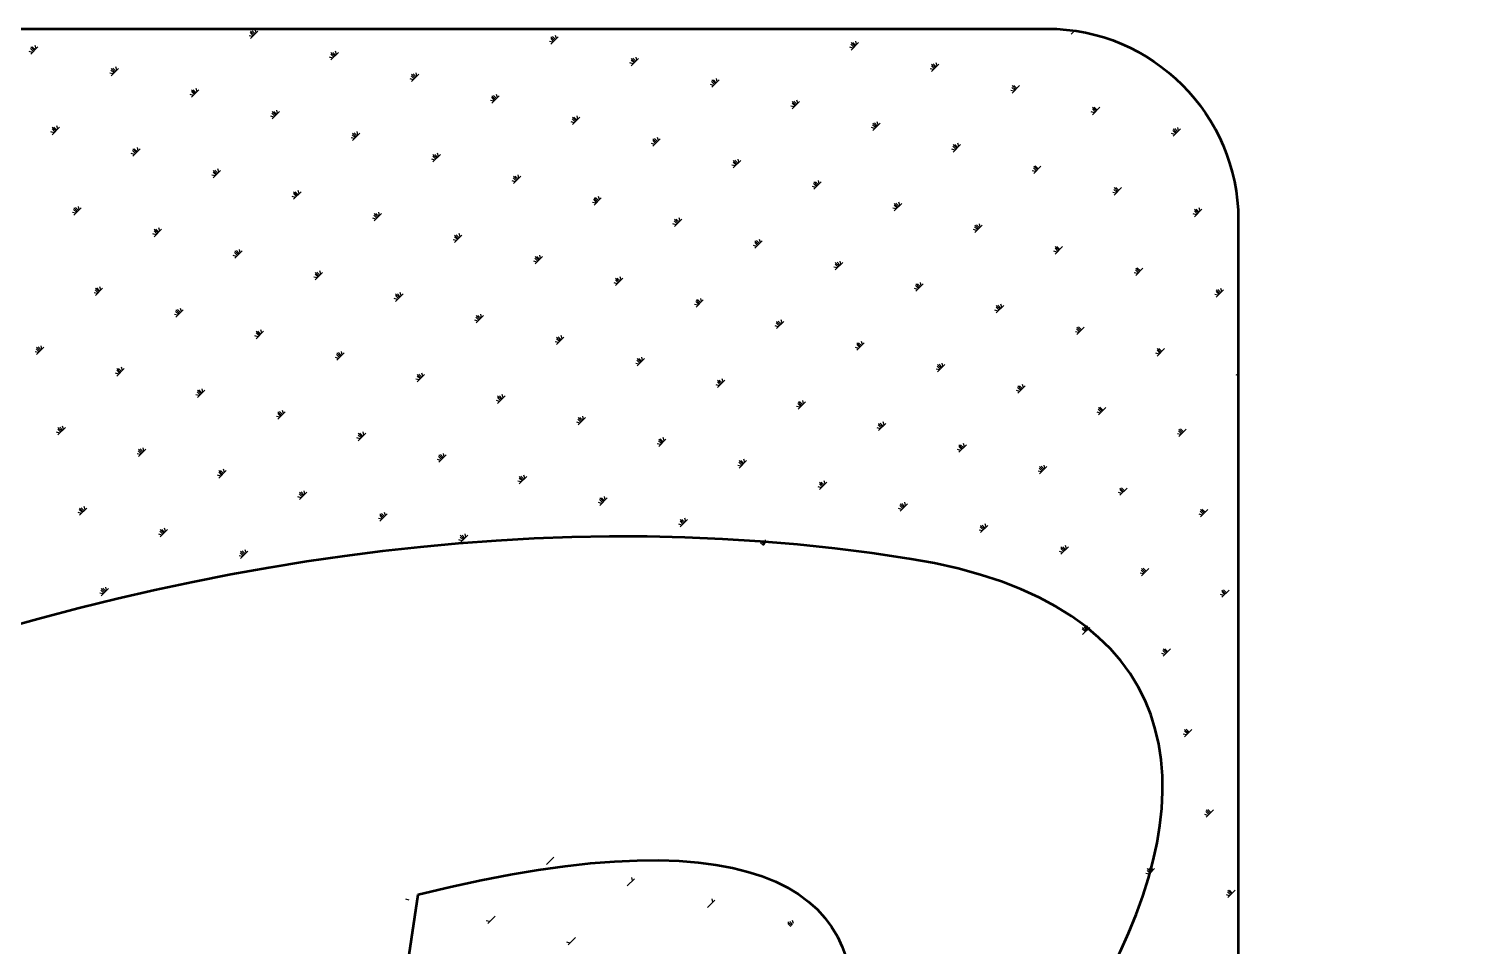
# Model space of a CAD drawing. Extents: x -2746917 to -971774, y -3334247 to -3250358.
# Drawn here: x -1099731 to -1098650, y -3276393 to -3275701 of the extents above; entities that cross this region are included whole.
import ezdxf

# ---------------------------------------------------------------- set-up
doc = ezdxf.new("R2010")
doc.units = 0
doc.header["$LTSCALE"] = 1000
doc.header["$MEASUREMENT"] = 0
doc.layers.get('0').update_dxf_attribs({"linetype": 'CONTINUOUS'})
doc.layers.add('PUB_TITLE', color=4, linetype='CONTINUOUS')

# ---------------------------------------------------------------- blocks, each defined once
blk = doc.blocks.new('A$C3E121A49')
at = {"layer": 'PUB_TITLE', "color": 4}
for p, q in [((598.4, 28165.6), (595.9, 28166.2)), ((599.1, 28166.2), (596.8, 28168.5)), ((599.8, 28166.9), (597, 28169.7)), ((597, 28164.2), (602.5, 28169.7)), ((600.5, 28167.6), (598.2, 28169.9)), ((601.2, 28168.3), (600.5, 28170.8)), ((826.4, 28162.6), (823.6, 28165.4)), ((823.6, 28159.8), (829.2, 28165.4)), ((827.1, 28163.3), (824.9, 28165.5)), ((827.8, 28164), (827.1, 28166.4)), ((1216.2, 28167.4), (1218.8, 28170)), ((1218.2, 28169.4), (1217.5, 28170.2)), ((432.5, 28153.6), (430, 28154.3)), ((433.2, 28154.3), (430.9, 28156.6)), ((433.9, 28155), (431.1, 28157.8)), ((431.1, 28152.3), (436.6, 28157.8)), ((434.5, 28155.7), (432.3, 28157.9)), ((435.2, 28156.4), (434.6, 28158.8)), ((661.9, 28152.1), (661.2, 28154.5)), ((825, 28161.2), (822.6, 28161.8)), ((825.7, 28161.9), (823.5, 28164.1)), ((1051.6, 28156.8), (1049.2, 28157.5)), ((1052.3, 28157.5), (1050.1, 28159.8)), ((1053, 28158.2), (1050.3, 28161)), ((1050.3, 28155.4), (1055.8, 28161)), ((1053.7, 28158.9), (1051.5, 28161.1)), ((1054.4, 28159.6), (1053.8, 28162)), ((659.1, 28149.3), (656.7, 28149.9)), ((659.8, 28150), (657.6, 28152.2)), ((660.5, 28150.7), (657.7, 28153.4)), ((657.7, 28147.9), (663.3, 28153.4)), ((661.2, 28151.4), (659, 28153.6)), ((885.7, 28144.9), (883.3, 28145.6)), ((886.4, 28145.6), (884.2, 28147.8)), ((887.1, 28146.3), (884.3, 28149.1)), ((884.3, 28143.5), (889.9, 28149.1)), ((887.8, 28147), (885.6, 28149.2)), ((888.5, 28147.7), (887.9, 28150.1)), ((1113.1, 28141.3), (1110.8, 28143.5)), ((1113.8, 28142), (1111, 28144.7)), ((1111, 28139.2), (1116.5, 28144.7)), ((1114.5, 28142.6), (1112.2, 28144.9)), ((1115.1, 28143.3), (1114.5, 28145.8)), ((493.2, 28137.4), (490.8, 28138)), ((493.9, 28138.1), (491.7, 28140.3)), ((494.6, 28138.8), (491.8, 28141.5)), ((491.8, 28136), (497.4, 28141.5)), ((495.3, 28139.5), (493.1, 28141.7)), ((496, 28140.1), (495.3, 28142.6)), ((719.8, 28133), (717.4, 28133.7)), ((720.5, 28133.7), (718.3, 28135.9)), ((721.2, 28134.4), (718.4, 28137.2)), ((718.4, 28131.6), (724, 28137.2)), ((721.9, 28135.1), (719.7, 28137.3)), ((722.6, 28135.8), (722, 28138.2)), ((947.9, 28130), (945.1, 28132.8)), ((945.1, 28127.3), (950.6, 28132.8)), ((948.5, 28130.7), (946.3, 28133)), ((949.2, 28131.4), (948.6, 28133.9)), ((1112.4, 28140.6), (1109.9, 28141.2)), ((553.9, 28121.1), (551.5, 28121.7)), ((554.6, 28121.8), (552.4, 28124)), ((555.3, 28122.5), (552.5, 28125.3)), ((552.5, 28119.7), (558.1, 28125.3)), ((556, 28123.2), (553.8, 28125.4)), ((556.7, 28123.9), (556, 28126.3)), ((783.3, 28119.5), (782.7, 28121.9)), ((946.5, 28128.6), (944, 28129.3)), ((947.2, 28129.3), (944.9, 28131.6)), ((1173.1, 28124.3), (1170.7, 28124.9)), ((1173.8, 28125), (1171.6, 28127.2)), ((1174.5, 28125.7), (1171.7, 28128.5)), ((1171.7, 28122.9), (1177.3, 28128.5)), ((1175.2, 28126.4), (1173, 28128.6)), ((780.6, 28116.7), (778.1, 28117.4)), ((781.2, 28117.4), (779, 28119.7)), ((781.9, 28118.1), (779.2, 28120.9)), ((779.2, 28115.3), (784.7, 28120.9)), ((782.6, 28118.8), (780.4, 28121)), ((1007.2, 28112.4), (1004.8, 28113)), ((1007.9, 28113.1), (1005.7, 28115.3)), ((1008.6, 28113.8), (1005.8, 28116.5)), ((1005.8, 28111), (1011.4, 28116.5)), ((1009.3, 28114.5), (1007, 28116.7)), ((1010, 28115.2), (1009.3, 28117.6)), ((1234.5, 28108.7), (1232.3, 28110.9)), ((1235.2, 28109.4), (1232.4, 28112.2)), ((1232.4, 28106.6), (1238, 28112.2)), ((1235.9, 28110.1), (1233.7, 28112.3)), ((614.6, 28104.8), (612.2, 28105.5)), ((615.3, 28105.5), (613.1, 28107.7)), ((616, 28106.2), (613.3, 28109)), ((613.3, 28103.4), (618.8, 28109)), ((616.7, 28106.9), (614.5, 28109.1)), ((617.4, 28107.6), (616.8, 28110)), ((841.3, 28100.5), (838.9, 28101.1)), ((842, 28101.2), (839.8, 28103.4)), ((842.7, 28101.9), (839.9, 28104.6)), ((839.9, 28099.1), (845.4, 28104.6)), ((843.4, 28102.5), (841.1, 28104.8)), ((844.1, 28103.2), (843.4, 28105.7)), ((1069.3, 28097.5), (1066.5, 28100.3)), ((1066.5, 28094.7), (1072.1, 28100.3)), ((1070, 28098.2), (1067.8, 28100.4)), ((1070.7, 28098.9), (1070, 28101.3)), ((1233.8, 28108), (1231.4, 28108.7)), ((448.7, 28092.9), (446.3, 28093.6)), ((449.4, 28093.6), (447.2, 28095.8)), ((450.1, 28094.3), (447.3, 28097.1)), ((447.3, 28091.5), (452.9, 28097.1)), ((450.8, 28095), (448.6, 28097.2)), ((451.5, 28095.7), (450.9, 28098.1)), ((675.4, 28088.6), (672.9, 28089.2)), ((676.1, 28089.2), (673.8, 28091.5)), ((676.8, 28089.9), (674, 28092.7)), ((674, 28087.2), (679.5, 28092.7)), ((677.5, 28090.6), (675.2, 28092.9)), ((678.1, 28091.3), (677.5, 28093.8)), ((904.8, 28087), (904.1, 28089.4)), ((1067.9, 28096.1), (1065.5, 28096.8)), ((1068.6, 28096.8), (1066.4, 28099)), ((1294.6, 28091.7), (1292.1, 28092.4)), ((1295.2, 28092.4), (1293, 28094.7)), ((1295.9, 28093.1), (1293.2, 28095.9)), ((1293.2, 28090.4), (1298.7, 28095.9)), ((1296.6, 28093.8), (1294.4, 28096.1)), ((1297.3, 28094.5), (1296.7, 28097)), ((510.2, 28077.3), (507.9, 28079.6)), ((510.9, 28078), (508.1, 28080.8)), ((508.1, 28075.3), (513.6, 28080.8)), ((511.5, 28078.7), (509.3, 28080.9)), ((512.2, 28079.4), (511.6, 28081.9)), ((902, 28084.2), (899.6, 28084.8)), ((902.7, 28084.9), (900.5, 28087.1)), ((903.4, 28085.6), (900.6, 28088.4)), ((900.6, 28082.8), (906.2, 28088.4)), ((904.1, 28086.3), (901.9, 28088.5)), ((1128.6, 28079.8), (1126.2, 28080.5)), ((1129.3, 28080.5), (1127.1, 28082.8)), ((1130, 28081.2), (1127.3, 28084)), ((1127.3, 28078.4), (1132.8, 28084)), ((1130.7, 28081.9), (1128.5, 28084.1)), ((1131.4, 28082.6), (1130.8, 28085)), ((509.5, 28076.6), (507, 28077.3)), ((736.1, 28072.3), (733.7, 28072.9)), ((736.8, 28073), (734.6, 28075.2)), ((737.5, 28073.7), (734.7, 28076.5)), ((734.7, 28070.9), (740.3, 28076.5)), ((738.2, 28074.4), (736, 28076.6)), ((738.9, 28075.1), (738.2, 28077.5)), ((962.7, 28067.9), (960.3, 28068.6)), ((963.4, 28068.6), (961.2, 28070.8)), ((964.1, 28069.3), (961.3, 28072.1)), ((961.3, 28066.5), (966.9, 28072.1)), ((964.8, 28070), (962.6, 28072.2)), ((965.5, 28070.7), (964.9, 28073.1)), ((1190.8, 28065), (1188, 28067.7)), ((1188, 28062.2), (1193.5, 28067.7)), ((1191.5, 28065.6), (1189.2, 28067.9)), ((570.2, 28060.4), (567.8, 28061)), ((570.9, 28061.1), (568.7, 28063.3)), ((571.6, 28061.8), (568.8, 28064.5)), ((568.8, 28059), (574.4, 28064.5)), ((572.3, 28062.5), (570.1, 28064.7)), ((573, 28063.1), (572.3, 28065.6)), ((797.5, 28056.7), (795.3, 28058.9)), ((798.2, 28057.4), (795.4, 28060.2)), ((795.4, 28054.6), (801, 28060.2)), ((798.9, 28058.1), (796.7, 28060.3)), ((799.6, 28058.8), (799, 28061.2)), ((1026.2, 28054.4), (1025.6, 28056.9)), ((1189.4, 28063.6), (1186.9, 28064.2)), ((1190.1, 28064.3), (1187.8, 28066.5)), ((631.6, 28044.8), (629.4, 28047)), ((632.3, 28045.5), (629.5, 28048.3)), ((629.5, 28042.7), (635.1, 28048.3)), ((633, 28046.2), (630.8, 28048.4)), ((633.7, 28046.9), (633, 28049.3)), ((796.8, 28056), (794.4, 28056.7)), ((1023.5, 28051.7), (1021, 28052.3)), ((1024.2, 28052.3), (1021.9, 28054.6)), ((1024.8, 28053), (1022.1, 28055.8)), ((1022.1, 28050.3), (1027.6, 28055.8)), ((1025.5, 28053.7), (1023.3, 28056)), ((1250.1, 28047.3), (1247.7, 28047.9)), ((1250.8, 28048), (1248.6, 28050.2)), ((1251.5, 28048.7), (1248.7, 28051.5)), ((1248.7, 28045.9), (1254.3, 28051.5)), ((1252.2, 28049.4), (1250, 28051.6)), ((465.7, 28032.9), (463.5, 28035.1)), ((466.4, 28033.6), (463.6, 28036.4)), ((463.6, 28030.8), (469.2, 28036.4)), ((467.1, 28034.3), (464.9, 28036.5)), ((467.8, 28035), (467.1, 28037.4)), ((630.9, 28044.1), (628.5, 28044.8)), ((857.6, 28039.7), (855.1, 28040.4)), ((858.2, 28040.4), (856, 28042.7)), ((858.9, 28041.1), (856.2, 28043.9)), ((856.2, 28038.3), (861.7, 28043.9)), ((859.6, 28041.8), (857.4, 28044)), ((860.3, 28042.5), (859.7, 28044.9)), ((1084.2, 28035.4), (1081.8, 28036)), ((1084.9, 28036.1), (1082.7, 28038.3)), ((1085.6, 28036.8), (1082.8, 28039.5)), ((1082.8, 28034), (1088.4, 28039.5)), ((1086.3, 28037.5), (1084, 28039.7)), ((1087, 28038.2), (1086.3, 28040.6)), ((1312.2, 28032.4), (1309.4, 28035.2)), ((1309.4, 28029.6), (1315, 28035.2)), ((1312.9, 28033.1), (1310.7, 28035.3)), ((1313.6, 28033.8), (1313, 28036.2)), ((465, 28032.2), (462.6, 28032.8)), ((691.6, 28027.8), (689.2, 28028.5)), ((692.3, 28028.5), (690.1, 28030.7)), ((693, 28029.2), (690.3, 28032)), ((690.3, 28026.4), (695.8, 28032)), ((693.7, 28029.9), (691.5, 28032.1)), ((694.4, 28030.6), (693.8, 28033)), ((919, 28024.2), (916.8, 28026.4)), ((919.7, 28024.9), (916.9, 28027.6)), ((916.9, 28022.1), (922.4, 28027.6)), ((920.4, 28025.6), (918.1, 28027.8)), ((921.1, 28026.2), (920.4, 28028.7)), ((1147.7, 28021.9), (1147, 28024.3)), ((1310.8, 28031), (1308.4, 28031.7)), ((1311.5, 28031.7), (1309.3, 28033.9)), ((525.7, 28015.9), (523.3, 28016.6)), ((526.4, 28016.6), (524.2, 28018.8)), ((527.1, 28017.3), (524.3, 28020.1)), ((524.3, 28014.5), (529.9, 28020.1)), ((527.8, 28018), (525.6, 28020.2)), ((528.5, 28018.7), (527.9, 28021.1)), ((753.1, 28012.3), (750.8, 28014.5)), ((753.8, 28012.9), (751, 28015.7)), ((751, 28010.2), (756.5, 28015.7)), ((754.5, 28013.6), (752.2, 28015.9)), ((755.1, 28014.3), (754.5, 28016.8)), ((918.3, 28023.5), (915.8, 28024.1)), ((1144.9, 28019.1), (1142.5, 28019.8)), ((1145.6, 28019.8), (1143.4, 28022)), ((1146.3, 28020.5), (1143.5, 28023.3)), ((1143.5, 28017.7), (1149.1, 28023.3)), ((1147, 28021.2), (1144.8, 28023.4)), ((587.9, 28001), (585.1, 28003.8)), ((585.1, 27998.3), (590.6, 28003.8)), ((588.5, 28001.7), (586.3, 28004)), ((589.2, 28002.4), (588.6, 28004.9)), ((752.4, 28011.6), (749.9, 28012.2)), ((979, 28007.2), (976.6, 28007.8)), ((979.7, 28007.9), (977.5, 28010.1)), ((980.4, 28008.6), (977.6, 28011.4)), ((977.6, 28005.8), (983.2, 28011.4)), ((981.1, 28009.3), (978.9, 28011.5)), ((981.8, 28010), (981.1, 28012.4)), ((1205.6, 28002.8), (1203.2, 28003.5)), ((1206.3, 28003.5), (1204.1, 28005.8)), ((1207, 28004.2), (1204.3, 28007)), ((1204.3, 28001.4), (1209.8, 28007)), ((1207.7, 28004.9), (1205.5, 28007.1)), ((586.5, 27999.6), (584, 28000.3)), ((587.2, 28000.3), (584.9, 28002.6)), ((813.1, 27995.3), (810.7, 27995.9)), ((813.8, 27996), (811.6, 27998.2)), ((814.5, 27996.7), (811.7, 27999.5)), ((811.7, 27993.9), (817.3, 27999.5)), ((815.2, 27997.4), (813, 27999.6)), ((815.9, 27998.1), (815.2, 28000.5)), ((1040.4, 27991.6), (1038.2, 27993.8)), ((1041.1, 27992.3), (1038.3, 27995.1)), ((1038.3, 27989.5), (1043.9, 27995.1)), ((1041.8, 27993), (1039.6, 27995.2)), ((1042.5, 27993.7), (1041.9, 27996.1)), ((647.2, 27983.4), (644.8, 27984)), ((647.9, 27984.1), (645.7, 27986.3)), ((648.6, 27984.8), (645.8, 27987.5)), ((645.8, 27982), (651.4, 27987.5)), ((649.3, 27985.5), (647, 27987.7)), ((650, 27986.2), (649.3, 27988.6)), ((874.5, 27979.7), (872.3, 27981.9)), ((875.2, 27980.4), (872.4, 27983.2)), ((872.4, 27977.6), (878, 27983.2)), ((875.9, 27981.1), (873.7, 27983.3)), ((876.6, 27981.8), (876, 27984.2)), ((1039.7, 27990.9), (1037.3, 27991.6)), ((1266.4, 27986.6), (1263.9, 27987.2)), ((1267.1, 27987.3), (1264.8, 27989.5)), ((1267.8, 27988), (1265, 27990.7)), ((1265, 27985.2), (1270.5, 27990.7)), ((1268.5, 27988.6), (1266.2, 27990.9)), ((481.3, 27971.5), (478.9, 27972.1)), ((482, 27972.2), (479.8, 27974.4)), ((482.7, 27972.8), (479.9, 27975.6)), ((479.9, 27970.1), (485.4, 27975.6)), ((483.4, 27973.5), (481.1, 27975.8)), ((484.1, 27974.2), (483.4, 27976.7)), ((709.3, 27968.5), (706.5, 27971.3)), ((706.5, 27965.7), (712.1, 27971.3)), ((710, 27969.2), (707.8, 27971.4)), ((710.7, 27969.9), (710, 27972.3)), ((873.8, 27979), (871.4, 27979.7)), ((1100.5, 27974.7), (1098, 27975.3)), ((1101.2, 27975.3), (1098.9, 27977.6)), ((1101.8, 27976), (1099.1, 27978.8)), ((1099.1, 27973.3), (1104.6, 27978.8)), ((1102.5, 27976.7), (1100.3, 27979)), ((1103.2, 27977.4), (1102.6, 27979.9)), ((1327.1, 27970.3), (1324.7, 27970.9)), ((1327.8, 27971), (1325.6, 27973.2)), ((1328.5, 27971.7), (1325.7, 27974.5)), ((1325.7, 27968.9), (1331.3, 27974.5)), ((1329.2, 27972.4), (1327, 27974.6)), ((1329.9, 27973.1), (1329.2, 27975.5)), ((544.1, 27957.3), (541.9, 27959.5)), ((544.8, 27958), (544.1, 27960.4)), ((707.9, 27967.1), (705.5, 27967.8)), ((708.6, 27967.8), (706.4, 27970)), ((934.6, 27962.7), (932.1, 27963.4)), ((935.2, 27963.4), (933, 27965.7)), ((935.9, 27964.1), (933.2, 27966.9)), ((933.2, 27961.4), (938.7, 27966.9)), ((936.6, 27964.8), (934.4, 27967)), ((937.3, 27965.5), (936.7, 27967.9)), ((1161.9, 27959.1), (1159.7, 27961.3)), ((1162.6, 27959.8), (1159.8, 27962.5)), ((1159.8, 27957), (1165.4, 27962.5)), ((1163.3, 27960.5), (1161, 27962.7)), ((1164, 27961.2), (1163.3, 27963.6)), ((542, 27955.2), (539.6, 27955.8)), ((542.7, 27955.9), (540.5, 27958.1)), ((543.4, 27956.6), (540.6, 27959.4)), ((540.6, 27953.8), (546.2, 27959.4)), ((768.6, 27950.8), (766.2, 27951.5)), ((769.3, 27951.5), (767.1, 27953.7)), ((770, 27952.2), (767.3, 27955)), ((767.3, 27949.4), (772.8, 27955)), ((770.7, 27952.9), (768.5, 27955.1)), ((771.4, 27953.6), (770.8, 27956)), ((996, 27947.2), (993.7, 27949.4)), ((996.7, 27947.9), (993.9, 27950.6)), ((993.9, 27945.1), (999.4, 27950.6)), ((997.4, 27948.6), (995.1, 27950.8)), ((998.1, 27949.2), (997.4, 27951.7)), ((1161.2, 27958.4), (1158.8, 27959)), ((602.7, 27938.9), (600.3, 27939.6)), ((603.4, 27939.6), (601.2, 27941.8)), ((604.1, 27940.3), (601.3, 27943.1)), ((601.3, 27937.5), (606.9, 27943.1)), ((604.8, 27941), (602.6, 27943.2)), ((605.5, 27941.7), (604.9, 27944.1)), ((830.8, 27935.9), (828, 27938.7)), ((828, 27933.2), (833.5, 27938.7)), ((831.5, 27936.6), (829.2, 27938.9)), ((832.1, 27937.3), (831.5, 27939.8)), ((995.3, 27946.5), (992.8, 27947.1)), ((1221.9, 27942.1), (1219.5, 27942.8)), ((1222.6, 27942.8), (1220.4, 27945)), ((1223.3, 27943.5), (1220.5, 27946.3)), ((1220.5, 27940.7), (1226.1, 27946.3)), ((1224, 27944.2), (1221.8, 27946.4)), ((436.8, 27927), (434.4, 27927.7)), ((437.5, 27927.7), (435.3, 27929.9)), ((438.2, 27928.4), (435.4, 27931.2)), ((435.4, 27925.6), (441, 27931.2)), ((438.9, 27929.1), (436.7, 27931.3)), ((439.6, 27929.8), (439, 27932.2)), ((665.5, 27924.7), (663.3, 27927)), ((666.2, 27925.4), (665.6, 27927.9)), ((829.4, 27934.6), (826.9, 27935.2)), ((830.1, 27935.3), (827.8, 27937.5)), ((1056, 27930.2), (1053.6, 27930.8)), ((1056.7, 27930.9), (1054.5, 27933.1)), ((1057.4, 27931.6), (1054.6, 27934.4)), ((1054.6, 27928.8), (1060.2, 27934.4)), ((1058.1, 27932.3), (1055.9, 27934.5)), ((1058.8, 27933), (1058.1, 27935.4)), ((1283.3, 27926.5), (1281.1, 27928.8)), ((1284, 27927.2), (1281.2, 27930)), ((1281.2, 27924.4), (1286.8, 27930)), ((1284.7, 27927.9), (1282.5, 27930.1)), ((663.5, 27922.6), (661, 27923.3)), ((664.2, 27923.3), (661.9, 27925.6)), ((664.8, 27924), (662.1, 27926.8)), ((662.1, 27921.3), (667.6, 27926.8)), ((890.1, 27918.3), (887.7, 27918.9)), ((890.8, 27919), (888.6, 27921.2)), ((891.5, 27919.7), (888.7, 27922.5)), ((888.7, 27916.9), (894.3, 27922.5)), ((892.2, 27920.4), (890, 27922.6)), ((892.9, 27921.1), (892.2, 27923.5)), ((1117.4, 27914.6), (1115.2, 27916.8)), ((1118.1, 27915.3), (1115.3, 27918.1)), ((1115.3, 27912.5), (1120.9, 27918.1)), ((1118.8, 27916), (1116.6, 27918.2)), ((1119.5, 27916.7), (1118.9, 27919.1)), ((1282.6, 27925.8), (1280.2, 27926.5)), ((497.6, 27910.7), (495.1, 27911.4)), ((498.2, 27911.4), (496, 27913.7)), ((498.9, 27912.1), (496.2, 27914.9)), ((496.2, 27909.3), (501.7, 27914.9)), ((499.6, 27912.8), (497.4, 27915)), ((500.3, 27913.5), (499.7, 27915.9)), ((724.2, 27906.4), (721.8, 27907)), ((724.9, 27907.1), (722.7, 27909.3)), ((725.6, 27907.8), (722.8, 27910.5)), ((722.8, 27905), (728.4, 27910.5)), ((726.3, 27908.5), (724, 27910.7)), ((727, 27909.2), (726.3, 27911.6)), ((952.2, 27903.4), (949.4, 27906.2)), ((949.4, 27900.6), (955, 27906.2)), ((952.9, 27904.1), (950.7, 27906.3)), ((953.6, 27904.8), (952.9, 27907.2)), ((1116.7, 27913.9), (1114.3, 27914.6)), ((1342.4, 27909.8), (1340.9, 27910.2)), ((1342.4, 27912), (1341.8, 27912.5)), ((1342.4, 27913.4), (1342, 27913.7)), ((1342, 27908.2), (1342.4, 27908.6)), ((558.3, 27894.5), (555.8, 27895.1)), ((559, 27895.2), (556.7, 27897.4)), ((559.7, 27895.9), (556.9, 27898.6)), ((556.9, 27893.1), (562.4, 27898.6)), ((560.4, 27896.5), (558.1, 27898.8)), ((561.1, 27897.2), (560.4, 27899.7)), ((787.7, 27892.9), (787, 27895.3)), ((950.8, 27902), (948.4, 27902.7)), ((951.5, 27902.7), (949.3, 27904.9)), ((1177.5, 27897.7), (1175, 27898.3)), ((1178.2, 27898.3), (1175.9, 27900.6)), ((1178.8, 27899), (1176.1, 27901.8)), ((1176.1, 27896.3), (1181.6, 27901.8)), ((1179.5, 27899.7), (1177.3, 27902)), ((1180.2, 27900.4), (1179.6, 27902.9)), ((784.9, 27890.1), (782.5, 27890.8)), ((785.6, 27890.8), (783.4, 27893)), ((786.3, 27891.5), (783.5, 27894.3)), ((783.5, 27888.7), (789.1, 27894.3)), ((787, 27892.2), (784.8, 27894.4)), ((1011.5, 27885.7), (1009.1, 27886.4)), ((1012.2, 27886.4), (1010, 27888.7)), ((1012.9, 27887.1), (1010.2, 27889.9)), ((1010.2, 27884.4), (1015.7, 27889.9)), ((1013.6, 27887.8), (1011.4, 27890)), ((1014.3, 27888.5), (1013.7, 27890.9)), ((1238.9, 27882.1), (1236.7, 27884.3)), ((1239.6, 27882.8), (1236.8, 27885.5)), ((1236.8, 27880), (1242.4, 27885.5)), ((1240.3, 27883.5), (1238, 27885.7)), ((619, 27878.2), (616.6, 27878.8)), ((619.7, 27878.9), (617.5, 27881.1)), ((620.4, 27879.6), (617.6, 27882.4)), ((617.6, 27876.8), (623.2, 27882.4)), ((621.1, 27880.3), (618.9, 27882.5)), ((621.8, 27881), (621.1, 27883.4)), ((845.6, 27873.8), (843.2, 27874.5)), ((846.3, 27874.5), (844.1, 27876.7)), ((847, 27875.2), (844.3, 27878)), ((844.3, 27872.4), (849.8, 27878)), ((847.7, 27875.9), (845.5, 27878.1)), ((848.4, 27876.6), (847.8, 27879)), ((1073.7, 27870.9), (1070.9, 27873.6)), ((1070.9, 27868.1), (1076.4, 27873.6)), ((1074.4, 27871.6), (1072.1, 27873.8)), ((1075.1, 27872.2), (1074.4, 27874.7)), ((1238.2, 27881.4), (1235.8, 27882)), ((453.1, 27866.3), (450.7, 27866.9)), ((453.8, 27867), (451.6, 27869.2)), ((454.5, 27867.7), (451.7, 27870.4)), ((451.7, 27864.9), (457.3, 27870.4)), ((455.2, 27868.4), (453, 27870.6)), ((455.9, 27869.1), (455.2, 27871.5)), ((679.7, 27861.9), (677.3, 27862.6)), ((680.4, 27862.6), (678.2, 27864.8)), ((681.1, 27863.3), (678.3, 27866.1)), ((678.3, 27860.5), (683.9, 27866.1)), ((681.8, 27864), (679.6, 27866.2)), ((682.5, 27864.7), (681.9, 27867.1)), ((909.1, 27860.3), (908.5, 27862.8)), ((1072.3, 27869.5), (1069.8, 27870.1)), ((1073, 27870.2), (1070.7, 27872.4)), ((1298.9, 27865.1), (1296.5, 27865.8)), ((1299.6, 27865.8), (1297.4, 27868)), ((1300.3, 27866.5), (1297.5, 27869.3)), ((1297.5, 27863.7), (1303.1, 27869.3)), ((1301, 27867.2), (1298.8, 27869.4)), ((514.5, 27850.7), (512.3, 27852.9)), ((515.2, 27851.4), (512.4, 27854.2)), ((512.4, 27848.6), (518, 27854.2)), ((515.9, 27852.1), (513.7, 27854.3)), ((516.6, 27852.8), (516, 27855.2)), ((906.4, 27857.6), (903.9, 27858.2)), ((907.1, 27858.3), (904.8, 27860.5)), ((907.8, 27858.9), (905, 27861.7)), ((905, 27856.2), (910.5, 27861.7)), ((908.5, 27859.6), (906.2, 27861.9)), ((1133, 27853.2), (1130.6, 27853.8)), ((1133.7, 27853.9), (1131.5, 27856.1)), ((1134.4, 27854.6), (1131.6, 27857.4)), ((1131.6, 27851.8), (1137.2, 27857.4)), ((1135.1, 27855.3), (1132.9, 27857.5)), ((1135.8, 27856), (1135.1, 27858.4)), ((513.8, 27850), (511.4, 27850.7)), ((740.5, 27845.6), (738, 27846.3)), ((741.2, 27846.3), (738.9, 27848.6)), ((741.8, 27847), (739.1, 27849.8)), ((739.1, 27844.3), (744.6, 27849.8)), ((742.5, 27847.7), (740.3, 27850)), ((743.2, 27848.4), (742.6, 27850.9)), ((967.1, 27841.3), (964.7, 27841.9)), ((967.8, 27842), (965.6, 27844.2)), ((968.5, 27842.7), (965.7, 27845.5)), ((965.7, 27839.9), (971.3, 27845.5)), ((969.2, 27843.4), (967, 27845.6)), ((969.9, 27844.1), (969.2, 27846.5)), ((1195.1, 27838.3), (1192.3, 27841.1)), ((1192.3, 27835.5), (1197.9, 27841.1)), ((1195.8, 27839), (1193.6, 27841.2)), ((1196.5, 27839.7), (1195.9, 27842.1)), ((574.5, 27833.7), (572.1, 27834.4)), ((575.2, 27834.4), (573, 27836.7)), ((575.9, 27835.1), (573.2, 27837.9)), ((573.2, 27832.3), (578.7, 27837.9)), ((576.6, 27835.8), (574.4, 27838)), ((577.3, 27836.5), (576.7, 27838.9)), ((801.2, 27829.4), (798.8, 27830)), ((801.9, 27830.1), (799.7, 27832.3)), ((802.6, 27830.8), (799.8, 27833.5)), ((799.8, 27828), (805.4, 27833.5)), ((803.3, 27831.5), (801, 27833.7)), ((804, 27832.2), (803.3, 27834.6)), ((1030.6, 27827.8), (1029.9, 27830.2)), ((1193.7, 27836.9), (1191.3, 27837.6)), ((1194.4, 27837.6), (1192.2, 27839.8)), ((636, 27818.2), (633.7, 27820.4)), ((636.7, 27818.9), (633.9, 27821.6)), ((633.9, 27816.1), (639.4, 27821.6)), ((637.4, 27819.5), (635.1, 27821.8)), ((638.1, 27820.2), (637.4, 27822.7)), ((1027.8, 27825), (1025.4, 27825.7)), ((1028.5, 27825.7), (1026.3, 27827.9)), ((1029.2, 27826.4), (1026.4, 27829.2)), ((1026.4, 27823.6), (1032, 27829.2)), ((1029.9, 27827.1), (1027.7, 27829.3)), ((1254.5, 27820.7), (1252, 27821.3)), ((1255.2, 27821.4), (1252.9, 27823.6)), ((1255.8, 27822), (1253.1, 27824.8)), ((1253.1, 27819.3), (1258.6, 27824.8)), ((1256.5, 27822.7), (1254.3, 27825)), ((470.1, 27806.2), (467.8, 27808.5)), ((470.8, 27806.9), (468, 27809.7)), ((468, 27804.2), (473.5, 27809.7)), ((471.5, 27807.6), (469.2, 27809.9)), ((472.1, 27808.3), (471.5, 27810.8)), ((635.3, 27817.5), (632.8, 27818.1)), ((861.9, 27813.1), (859.5, 27813.8)), ((862.6, 27813.8), (860.4, 27816)), ((863.3, 27814.5), (860.5, 27817.3)), ((860.5, 27811.7), (866.1, 27817.3)), ((864, 27815.2), (861.8, 27817.4)), ((864.7, 27815.9), (864, 27818.3)), ((1088.5, 27808.7), (1086.1, 27809.4)), ((1089.2, 27809.4), (1087, 27811.7)), ((1089.9, 27810.1), (1087.2, 27812.9)), ((1087.2, 27807.4), (1092.7, 27812.9)), ((1090.6, 27810.8), (1088.4, 27813.1)), ((1091.3, 27811.5), (1090.7, 27814)), ((1316.6, 27805.8), (1313.8, 27808.6)), ((1313.8, 27803), (1319.4, 27808.6)), ((1317.3, 27806.5), (1315, 27808.7)), ((469.4, 27805.6), (466.9, 27806.2)), ((696, 27801.2), (693.6, 27801.8)), ((696.7, 27801.9), (694.5, 27804.1)), ((697.4, 27802.6), (694.6, 27805.4)), ((694.6, 27799.8), (700.2, 27805.4)), ((698.1, 27803.3), (695.9, 27805.5)), ((698.8, 27804), (698.1, 27806.4)), ((922.6, 27796.8), (920.2, 27797.5)), ((923.3, 27797.5), (921.1, 27799.7)), ((924, 27798.2), (921.2, 27801)), ((921.2, 27795.4), (926.8, 27801)), ((924.7, 27798.9), (922.5, 27801.1)), ((925.4, 27799.6), (924.8, 27802)), ((1152.1, 27795.3), (1151.4, 27797.7)), ((1315.2, 27804.4), (1312.8, 27805)), ((1315.9, 27805.1), (1313.7, 27807.3)), ((530.1, 27789.3), (527.7, 27789.9)), ((530.8, 27790), (528.6, 27792.2)), ((531.5, 27790.7), (528.7, 27793.4)), ((528.7, 27787.9), (534.3, 27793.4)), ((532.2, 27791.4), (530, 27793.6)), ((532.9, 27792.1), (532.2, 27794.5)), ((757.4, 27785.6), (755.2, 27787.8)), ((758.1, 27786.3), (755.3, 27789.1)), ((755.3, 27783.5), (760.9, 27789.1)), ((758.8, 27787), (756.6, 27789.2)), ((759.5, 27787.7), (758.9, 27790.1)), ((1149.3, 27792.5), (1146.8, 27793.1)), ((1150, 27793.2), (1147.7, 27795.4)), ((1150.7, 27793.9), (1147.9, 27796.6)), ((1147.9, 27791.1), (1153.4, 27796.6)), ((1151.4, 27794.6), (1149.1, 27796.8)), ((591.5, 27773.7), (589.3, 27775.9)), ((592.2, 27774.4), (589.4, 27777.2)), ((589.4, 27771.6), (595, 27777.2)), ((592.9, 27775.1), (590.7, 27777.3)), ((593.6, 27775.8), (592.9, 27778.2)), ((756.7, 27784.9), (754.3, 27785.6)), ((984.1, 27781.3), (981.8, 27783.5)), ((984.8, 27781.9), (982, 27784.7)), ((985.4, 27782.6), (983.2, 27784.9)), ((985.9, 27784.2), (985.5, 27785.8)), ((986.9, 27784.1), (987.5, 27784.7)), ((1210, 27776.2), (1207.6, 27776.9)), ((1210.7, 27776.9), (1208.5, 27779.1)), ((1211.4, 27777.6), (1208.6, 27780.4)), ((1208.6, 27774.8), (1214.2, 27780.4)), ((1212.1, 27778.3), (1209.9, 27780.5)), ((1212.8, 27779), (1212.1, 27781.4)), ((590.8, 27773), (588.4, 27773.7)), ((1270.7, 27759.9), (1268.3, 27760.6)), ((1271.4, 27760.6), (1269.2, 27762.8)), ((1272.1, 27761.3), (1269.3, 27764.1)), ((1269.3, 27758.5), (1274.9, 27764.1)), ((1272.8, 27762), (1270.6, 27764.2)), ((485.6, 27744.8), (483.2, 27745.5)), ((486.3, 27745.5), (484.1, 27747.7)), ((487, 27746.2), (484.3, 27749)), ((484.3, 27743.4), (489.8, 27749)), ((487.7, 27746.9), (485.5, 27749.1)), ((488.4, 27747.6), (487.8, 27750)), ((1331.5, 27743.7), (1329, 27744.3)), ((1332.1, 27744.4), (1329.9, 27746.6)), ((1332.8, 27745), (1330.1, 27747.8)), ((1330.1, 27742.3), (1335.6, 27747.8)), ((1333.5, 27745.7), (1331.3, 27748)), ((1227, 27716.2), (1224.7, 27718.4)), ((1227.7, 27716.9), (1224.9, 27719.6)), ((1224.9, 27714.1), (1230.4, 27719.6)), ((1228.4, 27717.6), (1226.1, 27719.8)), ((1229.1, 27718.3), (1228.4, 27720.7)), ((1287.7, 27699.9), (1285.5, 27702.1)), ((1288.4, 27700.6), (1285.6, 27703.4)), ((1285.6, 27697.8), (1291.2, 27703.4)), ((1289.1, 27701.3), (1286.9, 27703.5)), ((1287, 27699.2), (1284.6, 27699.9)), ((1303.3, 27638.5), (1300.8, 27639.1)), ((1304, 27639.2), (1301.7, 27641.4)), ((1304.7, 27639.9), (1301.9, 27642.6)), ((1301.9, 27637.1), (1307.4, 27642.6)), ((1305.4, 27640.6), (1303.1, 27642.8)), ((1320.9, 27579.1), (1318.2, 27581.9)), ((1318.2, 27576.4), (1323.7, 27581.9)), ((1321.6, 27579.8), (1319.4, 27582.1)), ((1319.5, 27577.7), (1317.1, 27578.4)), ((1320.2, 27578.4), (1318, 27580.7)), ((820.4, 27540.6), (826, 27546.2)), ((1277.9, 27536.1), (1277.2, 27538.5)), ((881.2, 27524.4), (886.7, 27529.9)), ((885.3, 27528.5), (884.7, 27530.9)), ((1275.1, 27533.3), (1272.7, 27533.9)), ((1275.8, 27534), (1273.6, 27536.2)), ((1276.5, 27534.7), (1273.7, 27537.5)), ((1277.2, 27535.4), (1274.9, 27537.6)), ((1275.7, 27533.9), (1279.3, 27537.5)), ((1335.8, 27517), (1333.4, 27517.7)), ((1336.5, 27517.7), (1334.3, 27519.9)), ((1337.2, 27518.4), (1334.4, 27521.2)), ((1334.4, 27515.6), (1340, 27521.2)), ((1337.9, 27519.1), (1335.7, 27521.3)), ((716.6, 27513.8), (714.2, 27514.5)), ((941.9, 27508.1), (947.4, 27513.6)), ((946, 27512.2), (945.4, 27514.7)), ((777.4, 27497.6), (774.9, 27498.2)), ((776, 27496.2), (781.5, 27501.7)), ((1004.7, 27493.9), (1002.5, 27496.1)), ((1005.4, 27494.6), (1002.6, 27497.4)), ((1006.1, 27495.3), (1003.9, 27497.5)), ((1006.8, 27496), (1006.1, 27498.4)), ((836.7, 27479.9), (842.3, 27485.5)), ((838.1, 27481.3), (835.7, 27481.9))]:
    blk.add_line(p, q, dxfattribs=at)
at = {"layer": 'PUB_TITLE', "color": 4, "lineweight": 53}
for points, knots in [([(-508.1, 27240.4), (-508.1, 27632.9), (-508.1, 28027.3), (-508.1, 28027.3), (-508.1, 28106.6), (-443.3, 28171.5), (-364, 28171.5), (-364, 28171.5), (1198.2, 28171.5), (1198.2, 28171.5), (1277.5, 28171.5), (1342.4, 28106.6), (1342.4, 28027.3), (1342.4, 28027.3), (1342.4, 27708.9), (1342.4, 27359.5)], [6.497483, 6.497483, 6.497483, 6.497483, 7, 7, 7, 8, 8, 8, 9, 9, 9, 10, 10, 10, 10.451509, 10.451509, 10.451509, 10.451509]), ([(1094.1, 27771.4), (1510.7, 27704.5), (1178.9, 27217.7), (745.5, 27032), (1051.3, 27246.4), (1252.3, 27649.6), (723.6, 27518), (723.6, 27518), (644.1, 26985.1), (644.1, 26985.1), (429.8, 26885.1), (276, 26860.1), (176.6, 26872.6), (176.6, 26872.6), (249.5, 27439.9), (249.5, 27439.9), (-111.7, 27438.2), (-580.5, 27159.1), (-641, 27135.2), (-155, 27538.7), (496.8, 27867.4), (1094.1, 27771.4)], [0, 0, 0, 0, 1, 1, 1, 2, 2, 2, 3, 3, 3, 4, 4, 4, 5, 5, 5, 6, 6, 6, 7, 7, 7, 7])]:
    blk.add_open_spline(points, degree=3, knots=knots, dxfattribs=at)

msp = doc.modelspace()

# ---------------------------------------------------------------- block references
at = {"ltscale": 1.5}
msp.add_blockref('A$C3E121A49', (-1100160.58, -3303872.21), dxfattribs=at)

doc.saveas('drawing.dxf')
